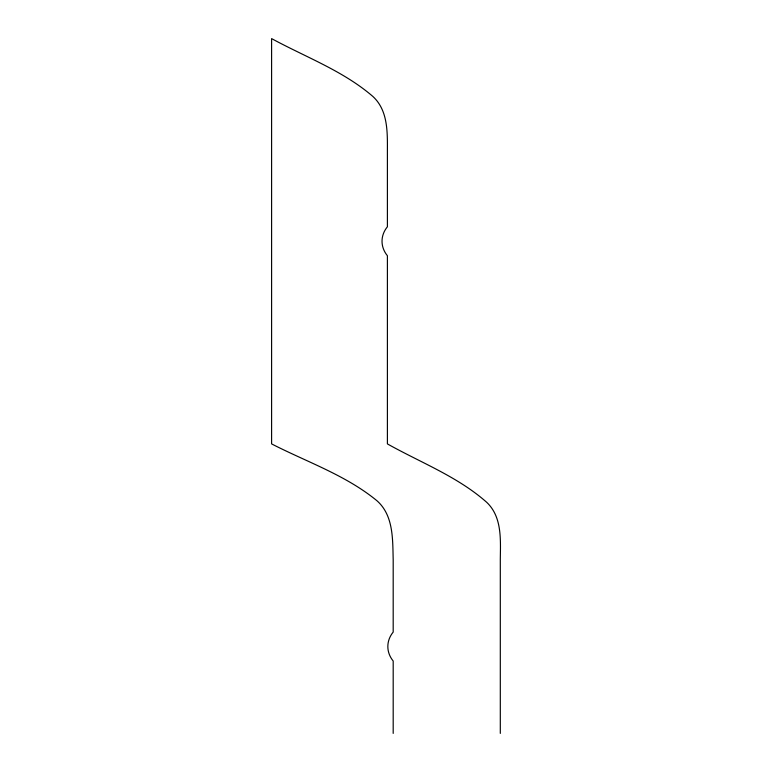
<?xml version="1.0" encoding="UTF-8"?>
<svg xmlns="http://www.w3.org/2000/svg" width="772" height="772" viewBox="0 0 772 772"><rect width="100%" height="100%" fill="white"/><g stroke="black" fill="none" stroke-linecap="round" stroke-linejoin="round"><path stroke-width="1.16" d="M500.304 733.4L500.304 559.7C500.478 540.13 502.321 517.105 486.736 502.34C457.796 476.691 420.798 462.631 387.399 443.9L387.399 255.725C380.239 247.001 380.239 235.499 387.399 226.775L387.399 154.4C387.332 134.579 388.905 111.245 372.924 96.5C343.289 70.899 305.654 57.128 271.599 38.6L271.599 443.9C306.976 462.042 345.895 475.214 376.91 500.71C393.652 515.435 392.62 539.387 393.189 559.7L393.189 632.075C386.058 640.808 386.058 652.292 393.189 661.025L393.189 733.4"/></g></svg>
